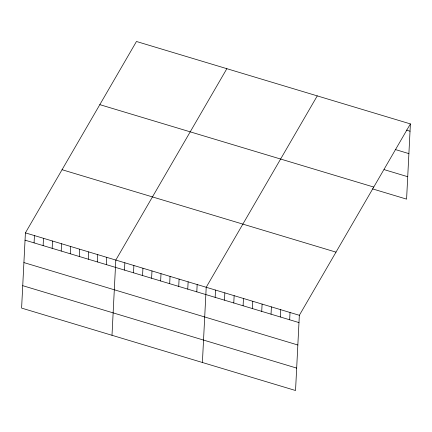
<?xml version="1.0" encoding="UTF-8"?>
<svg xmlns="http://www.w3.org/2000/svg" width="432" height="432" viewBox="0 0 432 432"><rect width="100%" height="100%" fill="white"/><g stroke="black" fill="none" stroke-linecap="round" stroke-linejoin="round"><path stroke-width="0.65" d="M25.412 232.87L21.6 308.092L295.537 390.512L299.349 315.295L410.4 123.908L136.463 41.488L25.412 232.87L299.349 315.295M34.079 242.887L34.452 235.591M43.119 245.608L43.492 238.313M52.159 248.324L52.531 241.029M61.204 251.046L61.571 243.751M70.243 253.768L70.61 246.472M79.283 256.484L79.65 249.188M88.322 259.205L88.69 251.91M97.362 261.927L97.729 254.632M106.402 264.643L106.769 257.353M112.001 335.291L115.808 260.069L226.859 68.683M124.481 270.086L124.848 262.791M133.52 272.803L133.888 265.513M142.56 275.524L142.933 268.229M151.6 278.246L151.972 270.95M160.639 280.962L161.012 273.672M169.679 283.684L170.051 276.388M178.718 286.405L179.091 279.11M187.758 289.121L188.131 281.831M196.803 291.843L197.17 284.548M202.397 362.491L206.21 287.269L317.261 95.882M215.152 297.367L215.525 290.072M224.467 300.17L224.84 292.874M233.782 302.972L234.149 295.677M243.097 305.775L243.464 298.48M252.412 308.578L252.779 301.282M261.722 311.38L262.094 304.085M271.037 314.183L271.409 306.887M280.352 316.98L280.719 309.69M289.667 319.783L290.034 312.493M410.4 123.908L406.588 199.13L372.438 188.854M406.307 130.081L410.033 131.204M395.237 149.51L408.893 153.619M384.129 169.614L407.727 176.715M99.814 104.641L373.756 187.067M62.057 169.717L335.993 252.137M25.04 240.165L298.982 322.585M23.906 262.58L297.842 345.001M22.734 285.676L296.676 368.096"/></g></svg>
